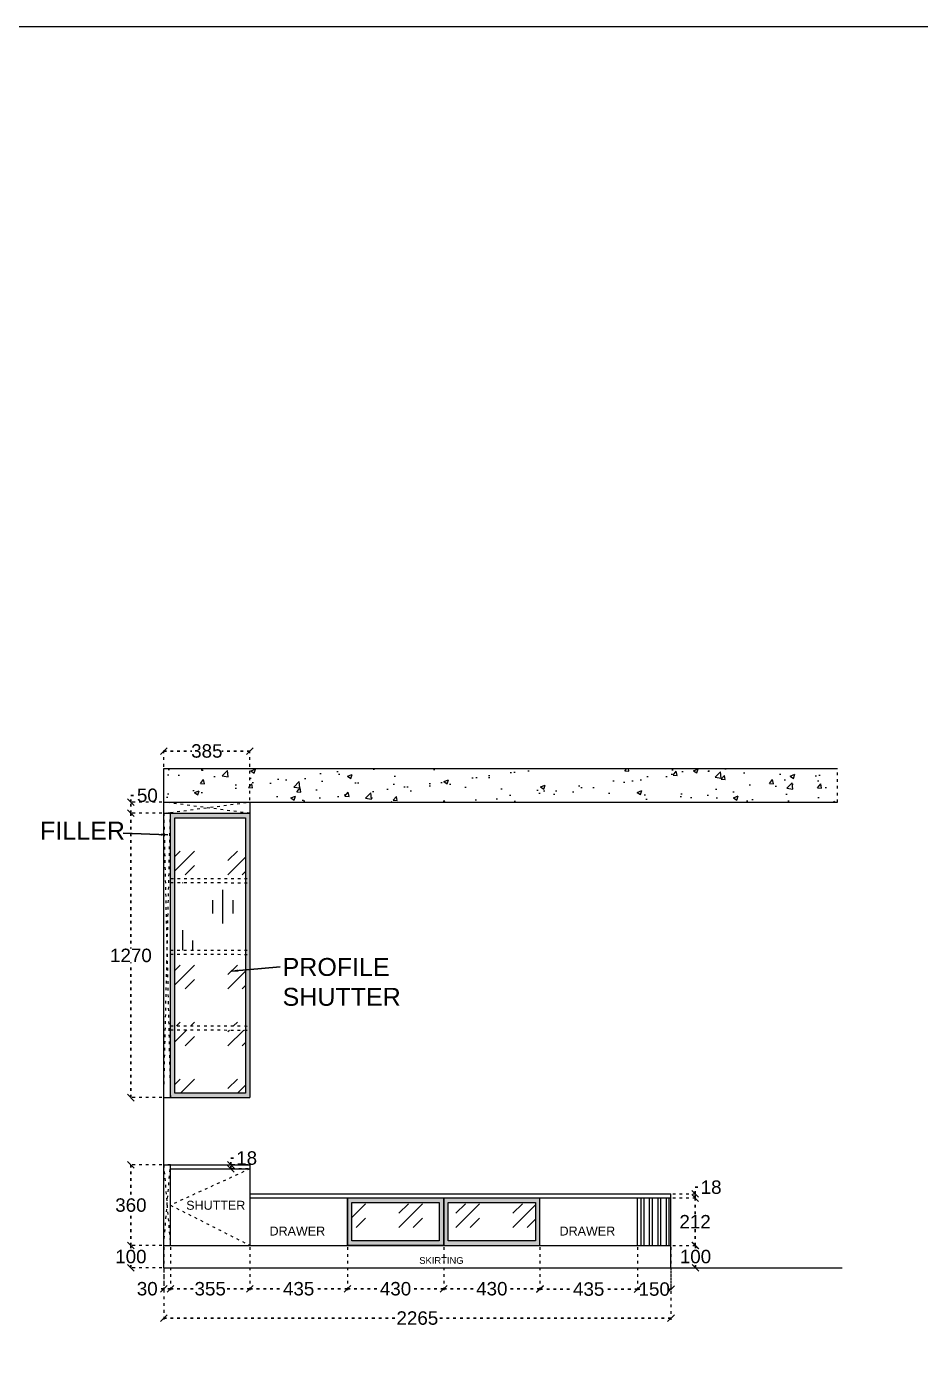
# Model space of a CAD drawing. Header units: millimetres. Extents: x 221542 to 643377, y 20779 to 241923.
# Drawn here: x 280643 to 284635, y 123382 to 129286 of the extents above; entities that cross this region are included whole.
import ezdxf

# ---------------------------------------------------------------- set-up
doc = ezdxf.new("R2010")
doc.units = ezdxf.units.MM
doc.header["$MEASUREMENT"] = 0
doc.linetypes.add('ACAD_ISO03W100', pattern=[30, 12, -18])
doc.layers.add('Walls', color=253, linetype='Continuous')
doc.layers.add('Words', color=7, linetype='Continuous')
doc.styles.get("Standard").update_dxf_attribs({"font": 'arial.ttf'})
doc.dimstyles.get("Standard").update_dxf_attribs({"dimtxt": 60, "dimasz": 30, "dimexe": 7.75, "dimexo": 8.13, "dimgap": 0.63, "dimtad": 0, "dimtih": 1, "dimtoh": 1, "dimdec": 0, "dimzin": 0, "dimtxsty": 'Standard', "dimblk": 'OBLIQUE', "dimcen": 2.25, "dimclrd": 1, "dimclre": 1, "dimclrt": 1, "dimadec": 0, "dimazin": 0, "dimtfac": 1, "dimtdec": 0, "dimtofl": 0, "dimtmove": 0, "dimatfit": 3, "dimfxl": 1, "dimtolj": 1, "dimtzin": 0, "dimlwd": 30, "dimarcsym": 0})

# ---------------------------------------------------------------- blocks, each defined once
blk = doc.blocks.new('_Oblique')
at = {"color": 0, "linetype": 'ByBlock', "lineweight": -2}
blk.add_line((-0.5, -0.5), (0.5, 0.5), dxfattribs=at)
blk = doc.blocks.new('*D513')
at = {"layer": 'Defpoints', "color": 0, "linetype": 'ACAD_ISO03W100', "transparency": 16777216}
for p in [(281109, 125822.56), (281255.5, 125822.56), (281255.5, 125772.56)]:
    blk.add_point(p, dxfattribs=at)
at = {"layer": 'Walls', "color": 1, "linetype": 'ACAD_ISO03W100', "lineweight": -2, "transparency": 16777216}
for p, q in [((281247.37, 125822.56), (281101.25, 125822.56)), ((281247.37, 125772.56), (281101.25, 125772.56))]:
    blk.add_line(p, q, dxfattribs=at)
at = {"layer": 'Walls', "color": 1, "linetype": 'ACAD_ISO03W100', "lineweight": 30, "transparency": 16777216}
for p, q in [((281109, 125822.56), (281109, 125852.56)), ((281109, 125852.56), (281139, 125852.56)), ((281109, 125772.56), (281109, 125822.56))]:
    blk.add_line(p, q, dxfattribs=at)
at = {"layer": 'Walls', "color": 1, "linetype": 'ACAD_ISO03W100', "lineweight": 30, "transparency": 16777216, "xscale": 30, "yscale": 30, "zscale": 30}
for p, rotation in [((281109, 125822.56), 90), ((281109, 125772.56), 270)]:
    blk.add_blockref('_Oblique', p, dxfattribs=dict(at, rotation=rotation))
at = {"layer": 'Walls', "color": 1, "linetype": 'ACAD_ISO03W100', "transparency": 16777216, "insert": (281182.50176, 125852.56), "char_height": 60, "attachment_point": 5}
blk.add_mtext('\\A1;50', dxfattribs=at)
blk = doc.blocks.new('*D514')
at = {"layer": 'Defpoints', "color": 0, "linetype": 'ACAD_ISO03W100', "transparency": 16777216}
for p in [(281255.5, 125772.6), (281109, 124502.6), (281255.5, 124502.6)]:
    blk.add_point(p, dxfattribs=at)
at = {"layer": 'Walls', "color": 1, "linetype": 'ACAD_ISO03W100', "lineweight": -2, "transparency": 16777216}
for p, q in [((281247.4, 125772.6), (281101.3, 125772.6)), ((281247.4, 124502.6), (281101.3, 124502.6))]:
    blk.add_line(p, q, dxfattribs=at)
at = {"layer": 'Walls', "color": 1, "linetype": 'ACAD_ISO03W100', "lineweight": 30, "transparency": 16777216}
for p, q in [((281109, 125772.6), (281109, 125168.8)), ((281109, 124502.6), (281109, 125106.3))]:
    blk.add_line(p, q, dxfattribs=at)
at = {"layer": 'Walls', "color": 1, "linetype": 'ACAD_ISO03W100', "lineweight": 30, "transparency": 16777216, "xscale": 30, "yscale": 30, "zscale": 30}
for p, rotation in [((281109, 125772.6), 90), ((281109, 124502.6), 270)]:
    blk.add_blockref('_Oblique', p, dxfattribs=dict(at, rotation=rotation))
at = {"layer": 'Walls', "color": 1, "linetype": 'ACAD_ISO03W100', "transparency": 16777216, "insert": (281109, 125137.6), "char_height": 60, "attachment_point": 5}
blk.add_mtext('\\A1;1270', dxfattribs=at)
blk = doc.blocks.new('*D515')
at = {"layer": 'Defpoints', "color": 0, "linetype": 'ACAD_ISO03W100', "transparency": 16777216}
for p in [(281640.5, 126050.5), (281255.5, 125822.6), (281640.5, 125822.6)]:
    blk.add_point(p, dxfattribs=at)
at = {"layer": 'Walls', "color": 1, "linetype": 'ACAD_ISO03W100', "lineweight": -2, "transparency": 16777216}
for p, q in [((281255.5, 125830.7), (281255.5, 126058.2)), ((281640.5, 125830.7), (281640.5, 126058.2))]:
    blk.add_line(p, q, dxfattribs=at)
at = {"layer": 'Walls', "color": 1, "linetype": 'ACAD_ISO03W100', "lineweight": 30, "transparency": 16777216}
for p, q in [((281255.5, 126050.5), (281380.9, 126050.5)), ((281640.5, 126050.5), (281515.1, 126050.5))]:
    blk.add_line(p, q, dxfattribs=at)
at = {"layer": 'Walls', "color": 1, "linetype": 'ACAD_ISO03W100', "lineweight": 30, "transparency": 16777216, "xscale": 30, "yscale": 30, "zscale": 30, "rotation": 180}
blk.add_blockref('_Oblique', (281255.5, 126050.5), dxfattribs=at)
at = {"layer": 'Walls', "color": 1, "linetype": 'ACAD_ISO03W100', "lineweight": 30, "transparency": 16777216, "xscale": 30, "yscale": 30, "zscale": 30}
blk.add_blockref('_Oblique', (281640.5, 126050.5), dxfattribs=at)
at = {"layer": 'Walls', "color": 1, "linetype": 'ACAD_ISO03W100', "transparency": 16777216, "insert": (281448, 126050.5), "char_height": 60, "attachment_point": 5}
blk.add_mtext('\\A1;385', dxfattribs=at)
blk = doc.blocks.new('*D516')
at = {"layer": 'Defpoints', "color": 0, "linetype": 'ACAD_ISO03W100', "transparency": 16777216}
for p in [(281555, 124202.6), (281640.5, 124202.6), (281640.5, 124184.6)]:
    blk.add_point(p, dxfattribs=at)
at = {"layer": 'Walls', "color": 1, "linetype": 'ACAD_ISO03W100', "lineweight": 30, "transparency": 16777216}
for p, q in [((281555, 124202.6), (281555, 124232.6)), ((281555, 124232.6), (281585, 124232.6)), ((281555, 124184.6), (281555, 124202.6))]:
    blk.add_line(p, q, dxfattribs=at)
at = {"layer": 'Walls', "color": 1, "linetype": 'ACAD_ISO03W100', "lineweight": -2, "transparency": 16777216}
for p, q in [((281632.4, 124202.6), (281547.3, 124202.6)), ((281632.4, 124184.6), (281547.3, 124184.6))]:
    blk.add_line(p, q, dxfattribs=at)
at = {"layer": 'Walls', "color": 1, "linetype": 'ACAD_ISO03W100', "lineweight": 30, "transparency": 16777216, "xscale": 30, "yscale": 30, "zscale": 30}
for p, rotation in [((281555, 124202.6), 90), ((281555, 124184.6), 270)]:
    blk.add_blockref('_Oblique', p, dxfattribs=dict(at, rotation=rotation))
at = {"layer": 'Walls', "color": 1, "linetype": 'ACAD_ISO03W100', "transparency": 16777216, "insert": (281625.8, 124232.6), "char_height": 60, "attachment_point": 5}
blk.add_mtext('\\A1;18', dxfattribs=at)
blk = doc.blocks.new('*D517')
at = {"layer": 'Defpoints', "color": 0, "linetype": 'ACAD_ISO03W100', "transparency": 16777216}
for p in [(281255.5, 124202.6), (281109, 123842.6), (281255.5, 123842.6)]:
    blk.add_point(p, dxfattribs=at)
at = {"layer": 'Walls', "color": 1, "linetype": 'ACAD_ISO03W100', "lineweight": -2, "transparency": 16777216}
for p, q in [((281247.4, 124202.6), (281101.3, 124202.6)), ((281247.4, 123842.6), (281101.3, 123842.6))]:
    blk.add_line(p, q, dxfattribs=at)
at = {"layer": 'Walls', "color": 1, "linetype": 'ACAD_ISO03W100', "lineweight": 30, "transparency": 16777216}
for p, q in [((281109, 124202.6), (281109, 124053.8)), ((281109, 123842.6), (281109, 123991.3))]:
    blk.add_line(p, q, dxfattribs=at)
at = {"layer": 'Walls', "color": 1, "linetype": 'ACAD_ISO03W100', "lineweight": 30, "transparency": 16777216, "xscale": 30, "yscale": 30, "zscale": 30}
for p, rotation in [((281109, 124202.6), 90), ((281109, 123842.6), 270)]:
    blk.add_blockref('_Oblique', p, dxfattribs=dict(at, rotation=rotation))
at = {"layer": 'Walls', "color": 1, "linetype": 'ACAD_ISO03W100', "transparency": 16777216, "insert": (281109, 124022.6), "char_height": 60, "attachment_point": 5}
blk.add_mtext('\\A1;360', dxfattribs=at)
blk = doc.blocks.new('*D518')
at = {"layer": 'Defpoints', "color": 0, "linetype": 'ACAD_ISO03W100', "transparency": 16777216}
for p in [(281255.5, 123842.6), (281109, 123742.6), (281255.5, 123742.6)]:
    blk.add_point(p, dxfattribs=at)
at = {"layer": 'Walls', "color": 1, "linetype": 'ACAD_ISO03W100', "lineweight": -2, "transparency": 16777216}
for p, q in [((281247.4, 123842.6), (281101.3, 123842.6)), ((281247.4, 123742.6), (281101.3, 123742.6))]:
    blk.add_line(p, q, dxfattribs=at)
at = {"layer": 'Walls', "color": 1, "linetype": 'ACAD_ISO03W100', "lineweight": 30, "transparency": 16777216}
for p, q in [((281109, 123842.6), (281109, 123823.8)), ((281109, 123742.6), (281109, 123761.3))]:
    blk.add_line(p, q, dxfattribs=at)
at = {"layer": 'Walls', "color": 1, "linetype": 'ACAD_ISO03W100', "lineweight": 30, "transparency": 16777216, "xscale": 30, "yscale": 30, "zscale": 30}
for p, rotation in [((281109, 123842.6), 90), ((281109, 123742.6), 270)]:
    blk.add_blockref('_Oblique', p, dxfattribs=dict(at, rotation=rotation))
at = {"layer": 'Walls', "color": 1, "linetype": 'ACAD_ISO03W100', "transparency": 16777216, "insert": (281109, 123792.6), "char_height": 60, "attachment_point": 5}
blk.add_mtext('\\A1;100', dxfattribs=at)
blk = doc.blocks.new('*D519')
at = {"layer": 'Defpoints', "color": 0, "linetype": 'ACAD_ISO03W100', "transparency": 16777216}
for p in [(281255.5, 123842.6), (281285.5, 123842.6), (281255.5, 123649)]:
    blk.add_point(p, dxfattribs=at)
at = {"layer": 'Walls', "color": 1, "linetype": 'ACAD_ISO03W100', "lineweight": -2, "transparency": 16777216}
for p, q in [((281255.5, 123834.4), (281255.5, 123641.2)), ((281285.5, 123834.4), (281285.5, 123641.2))]:
    blk.add_line(p, q, dxfattribs=at)
at = {"layer": 'Walls', "color": 1, "linetype": 'ACAD_ISO03W100', "lineweight": 30, "transparency": 16777216}
for p, q in [((281255.5, 123649), (281225.5, 123649)), ((281285.5, 123649), (281255.5, 123649))]:
    blk.add_line(p, q, dxfattribs=at)
at = {"layer": 'Walls', "color": 1, "linetype": 'ACAD_ISO03W100', "lineweight": 30, "transparency": 16777216, "xscale": 30, "yscale": 30, "zscale": 30, "rotation": 180}
blk.add_blockref('_Oblique', (281255.5, 123649), dxfattribs=at)
at = {"layer": 'Walls', "color": 1, "linetype": 'ACAD_ISO03W100', "lineweight": 30, "transparency": 16777216, "xscale": 30, "yscale": 30, "zscale": 30}
blk.add_blockref('_Oblique', (281285.5, 123649), dxfattribs=at)
at = {"layer": 'Walls', "color": 1, "linetype": 'ACAD_ISO03W100', "transparency": 16777216, "insert": (281182, 123649), "char_height": 60, "attachment_point": 5}
blk.add_mtext('\\A1;30', dxfattribs=at)
blk = doc.blocks.new('*D520')
at = {"layer": 'Defpoints', "color": 0, "linetype": 'ACAD_ISO03W100', "transparency": 16777216}
for p in [(281285.5, 123842.6), (281640.5, 123842.6), (281640.5, 123649)]:
    blk.add_point(p, dxfattribs=at)
at = {"layer": 'Walls', "color": 1, "linetype": 'ACAD_ISO03W100', "lineweight": -2, "transparency": 16777216}
for p, q in [((281285.5, 123834.4), (281285.5, 123641.2)), ((281640.5, 123834.4), (281640.5, 123641.2))]:
    blk.add_line(p, q, dxfattribs=at)
at = {"layer": 'Walls', "color": 1, "linetype": 'ACAD_ISO03W100', "lineweight": 30, "transparency": 16777216}
for p, q in [((281285.5, 123649), (281395.9, 123649)), ((281640.5, 123649), (281530.1, 123649))]:
    blk.add_line(p, q, dxfattribs=at)
at = {"layer": 'Walls', "color": 1, "linetype": 'ACAD_ISO03W100', "lineweight": 30, "transparency": 16777216, "xscale": 30, "yscale": 30, "zscale": 30, "rotation": 180}
blk.add_blockref('_Oblique', (281285.5, 123649), dxfattribs=at)
at = {"layer": 'Walls', "color": 1, "linetype": 'ACAD_ISO03W100', "lineweight": 30, "transparency": 16777216, "xscale": 30, "yscale": 30, "zscale": 30}
blk.add_blockref('_Oblique', (281640.5, 123649), dxfattribs=at)
at = {"layer": 'Walls', "color": 1, "linetype": 'ACAD_ISO03W100', "transparency": 16777216, "insert": (281463, 123649), "char_height": 60, "attachment_point": 5}
blk.add_mtext('\\A1;355', dxfattribs=at)
blk = doc.blocks.new('*D521')
at = {"layer": 'Defpoints', "color": 0, "linetype": 'ACAD_ISO03W100', "transparency": 16777216}
for p in [(281640.5, 123842.6), (282075.5, 123842.6), (282075.5, 123649)]:
    blk.add_point(p, dxfattribs=at)
at = {"layer": 'Walls', "color": 1, "linetype": 'ACAD_ISO03W100', "lineweight": -2, "transparency": 16777216}
for p, q in [((281640.5, 123834.4), (281640.5, 123641.2)), ((282075.5, 123834.4), (282075.5, 123641.2))]:
    blk.add_line(p, q, dxfattribs=at)
at = {"layer": 'Walls', "color": 1, "linetype": 'ACAD_ISO03W100', "lineweight": 30, "transparency": 16777216}
for p, q in [((281640.5, 123649), (281789.7, 123649)), ((282075.5, 123649), (281926.3, 123649))]:
    blk.add_line(p, q, dxfattribs=at)
at = {"layer": 'Walls', "color": 1, "linetype": 'ACAD_ISO03W100', "lineweight": 30, "transparency": 16777216, "xscale": 30, "yscale": 30, "zscale": 30, "rotation": 180}
blk.add_blockref('_Oblique', (281640.5, 123649), dxfattribs=at)
at = {"layer": 'Walls', "color": 1, "linetype": 'ACAD_ISO03W100', "lineweight": 30, "transparency": 16777216, "xscale": 30, "yscale": 30, "zscale": 30}
blk.add_blockref('_Oblique', (282075.5, 123649), dxfattribs=at)
at = {"layer": 'Walls', "color": 1, "linetype": 'ACAD_ISO03W100', "transparency": 16777216, "insert": (281858, 123649), "char_height": 60, "attachment_point": 5}
blk.add_mtext('\\A1;435', dxfattribs=at)
blk = doc.blocks.new('*D522')
at = {"layer": 'Defpoints', "color": 0, "linetype": 'ACAD_ISO03W100', "transparency": 16777216}
for p in [(282075.5, 123842.6), (282505.5, 123842.6), (282505.5, 123649)]:
    blk.add_point(p, dxfattribs=at)
at = {"layer": 'Walls', "color": 1, "linetype": 'ACAD_ISO03W100', "lineweight": -2, "transparency": 16777216}
for p, q in [((282075.5, 123834.4), (282075.5, 123641.2)), ((282505.5, 123834.4), (282505.5, 123641.2))]:
    blk.add_line(p, q, dxfattribs=at)
at = {"layer": 'Walls', "color": 1, "linetype": 'ACAD_ISO03W100', "lineweight": 30, "transparency": 16777216}
for p, q in [((282075.5, 123649), (282222.5, 123649)), ((282505.5, 123649), (282358.5, 123649))]:
    blk.add_line(p, q, dxfattribs=at)
at = {"layer": 'Walls', "color": 1, "linetype": 'ACAD_ISO03W100', "lineweight": 30, "transparency": 16777216, "xscale": 30, "yscale": 30, "zscale": 30, "rotation": 180}
blk.add_blockref('_Oblique', (282075.5, 123649), dxfattribs=at)
at = {"layer": 'Walls', "color": 1, "linetype": 'ACAD_ISO03W100', "lineweight": 30, "transparency": 16777216, "xscale": 30, "yscale": 30, "zscale": 30}
blk.add_blockref('_Oblique', (282505.5, 123649), dxfattribs=at)
at = {"layer": 'Walls', "color": 1, "linetype": 'ACAD_ISO03W100', "transparency": 16777216, "insert": (282290.5, 123649), "char_height": 60, "attachment_point": 5}
blk.add_mtext('\\A1;430', dxfattribs=at)
blk = doc.blocks.new('*D523')
at = {"layer": 'Defpoints', "color": 0, "linetype": 'ACAD_ISO03W100', "transparency": 16777216}
for p in [(282505.5, 123842.6), (282935.5, 123842.6), (282935.5, 123649)]:
    blk.add_point(p, dxfattribs=at)
at = {"layer": 'Walls', "color": 1, "linetype": 'ACAD_ISO03W100', "lineweight": -2, "transparency": 16777216}
for p, q in [((282505.5, 123834.4), (282505.5, 123641.2)), ((282935.5, 123834.4), (282935.5, 123641.2))]:
    blk.add_line(p, q, dxfattribs=at)
at = {"layer": 'Walls', "color": 1, "linetype": 'ACAD_ISO03W100', "lineweight": 30, "transparency": 16777216}
for p, q in [((282505.5, 123649), (282652.5, 123649)), ((282935.5, 123649), (282788.5, 123649))]:
    blk.add_line(p, q, dxfattribs=at)
at = {"layer": 'Walls', "color": 1, "linetype": 'ACAD_ISO03W100', "lineweight": 30, "transparency": 16777216, "xscale": 30, "yscale": 30, "zscale": 30, "rotation": 180}
blk.add_blockref('_Oblique', (282505.5, 123649), dxfattribs=at)
at = {"layer": 'Walls', "color": 1, "linetype": 'ACAD_ISO03W100', "lineweight": 30, "transparency": 16777216, "xscale": 30, "yscale": 30, "zscale": 30}
blk.add_blockref('_Oblique', (282935.5, 123649), dxfattribs=at)
at = {"layer": 'Walls', "color": 1, "linetype": 'ACAD_ISO03W100', "transparency": 16777216, "insert": (282720.5, 123649), "char_height": 60, "attachment_point": 5}
blk.add_mtext('\\A1;430', dxfattribs=at)
blk = doc.blocks.new('*D524')
at = {"layer": 'Defpoints', "color": 0, "linetype": 'ACAD_ISO03W100', "transparency": 16777216}
for p in [(282935.5, 123842.6), (283370.5, 123842.6), (282935.5, 123647.5)]:
    blk.add_point(p, dxfattribs=at)
at = {"layer": 'Walls', "color": 1, "linetype": 'ACAD_ISO03W100', "lineweight": -2, "transparency": 16777216}
for p, q in [((282935.5, 123834.4), (282935.5, 123639.8)), ((283370.5, 123834.4), (283370.5, 123639.8))]:
    blk.add_line(p, q, dxfattribs=at)
at = {"layer": 'Walls', "color": 1, "linetype": 'ACAD_ISO03W100', "lineweight": 30, "transparency": 16777216}
for p, q in [((282935.5, 123647.5), (283084.7, 123647.5)), ((283370.5, 123647.5), (283221.3, 123647.5))]:
    blk.add_line(p, q, dxfattribs=at)
at = {"layer": 'Walls', "color": 1, "linetype": 'ACAD_ISO03W100', "lineweight": 30, "transparency": 16777216, "xscale": 30, "yscale": 30, "zscale": 30, "rotation": 180}
blk.add_blockref('_Oblique', (282935.5, 123647.5), dxfattribs=at)
at = {"layer": 'Walls', "color": 1, "linetype": 'ACAD_ISO03W100', "lineweight": 30, "transparency": 16777216, "xscale": 30, "yscale": 30, "zscale": 30}
blk.add_blockref('_Oblique', (283370.5, 123647.5), dxfattribs=at)
at = {"layer": 'Walls', "color": 1, "linetype": 'ACAD_ISO03W100', "transparency": 16777216, "insert": (283153, 123647.5), "char_height": 60, "attachment_point": 5}
blk.add_mtext('\\A1;435', dxfattribs=at)
blk = doc.blocks.new('*D525')
at = {"layer": 'Defpoints', "color": 0, "linetype": 'ACAD_ISO03W100', "transparency": 16777216}
for p in [(283370.5, 123842.6), (283520.5, 123842.6), (283520.5, 123647.5)]:
    blk.add_point(p, dxfattribs=at)
at = {"layer": 'Walls', "color": 1, "linetype": 'ACAD_ISO03W100', "lineweight": -2, "transparency": 16777216}
for p, q in [((283370.5, 123834.4), (283370.5, 123639.8)), ((283520.5, 123834.4), (283520.5, 123639.8))]:
    blk.add_line(p, q, dxfattribs=at)
at = {"layer": 'Walls', "color": 1, "linetype": 'ACAD_ISO03W100', "lineweight": 30, "transparency": 16777216}
for p, q in [((283370.5, 123647.5), (283381.5, 123647.5)), ((283520.5, 123647.5), (283509.5, 123647.5))]:
    blk.add_line(p, q, dxfattribs=at)
at = {"layer": 'Walls', "color": 1, "linetype": 'ACAD_ISO03W100', "lineweight": 30, "transparency": 16777216, "xscale": 30, "yscale": 30, "zscale": 30, "rotation": 180}
blk.add_blockref('_Oblique', (283370.5, 123647.5), dxfattribs=at)
at = {"layer": 'Walls', "color": 1, "linetype": 'ACAD_ISO03W100', "lineweight": 30, "transparency": 16777216, "xscale": 30, "yscale": 30, "zscale": 30}
blk.add_blockref('_Oblique', (283520.5, 123647.5), dxfattribs=at)
at = {"layer": 'Walls', "color": 1, "linetype": 'ACAD_ISO03W100', "transparency": 16777216, "insert": (283445.5, 123647.5), "char_height": 60, "attachment_point": 5}
blk.add_mtext('\\A1;150', dxfattribs=at)
blk = doc.blocks.new('*D526')
at = {"layer": 'Defpoints', "color": 0, "linetype": 'ACAD_ISO03W100', "transparency": 16777216}
for p in [(281255.5, 123742.6), (283520.5, 123737.1), (283520.5, 123518)]:
    blk.add_point(p, dxfattribs=at)
at = {"layer": 'Walls', "color": 1, "linetype": 'ACAD_ISO03W100', "lineweight": -2, "transparency": 16777216}
for p, q in [((281255.5, 123734.4), (281255.5, 123510.2)), ((283520.5, 123729), (283520.5, 123510.2))]:
    blk.add_line(p, q, dxfattribs=at)
at = {"layer": 'Walls', "color": 1, "linetype": 'ACAD_ISO03W100', "lineweight": 30, "transparency": 16777216}
for p, q in [((281255.5, 123518), (282297, 123518)), ((283520.5, 123518), (282479, 123518))]:
    blk.add_line(p, q, dxfattribs=at)
at = {"layer": 'Walls', "color": 1, "linetype": 'ACAD_ISO03W100', "lineweight": 30, "transparency": 16777216, "xscale": 30, "yscale": 30, "zscale": 30, "rotation": 180}
blk.add_blockref('_Oblique', (281255.5, 123518), dxfattribs=at)
at = {"layer": 'Walls', "color": 1, "linetype": 'ACAD_ISO03W100', "lineweight": 30, "transparency": 16777216, "xscale": 30, "yscale": 30, "zscale": 30}
blk.add_blockref('_Oblique', (283520.5, 123518), dxfattribs=at)
at = {"layer": 'Walls', "color": 1, "linetype": 'ACAD_ISO03W100', "transparency": 16777216, "insert": (282388, 123518), "char_height": 60, "attachment_point": 5}
blk.add_mtext('\\A1;2265', dxfattribs=at)
blk = doc.blocks.new('*D527')
at = {"layer": 'Defpoints', "color": 0, "linetype": 'ACAD_ISO03W100', "transparency": 16777216}
for p in [(283520.5, 124054.6), (283628, 124054.6), (283520.5, 123842.6)]:
    blk.add_point(p, dxfattribs=at)
at = {"layer": 'Walls', "color": 1, "linetype": 'ACAD_ISO03W100', "lineweight": -2, "transparency": 16777216}
for p, q in [((283528.6, 124054.6), (283635.8, 124054.6)), ((283528.6, 123842.6), (283635.8, 123842.6))]:
    blk.add_line(p, q, dxfattribs=at)
at = {"layer": 'Walls', "color": 1, "linetype": 'ACAD_ISO03W100', "lineweight": 30, "transparency": 16777216}
for p, q in [((283628, 124054.6), (283628, 123979.3)), ((283628, 123842.6), (283628, 123917.8))]:
    blk.add_line(p, q, dxfattribs=at)
at = {"layer": 'Walls', "color": 1, "linetype": 'ACAD_ISO03W100', "lineweight": 30, "transparency": 16777216, "xscale": 30, "yscale": 30, "zscale": 30}
for p, rotation in [((283628, 124054.6), 90), ((283628, 123842.6), 270)]:
    blk.add_blockref('_Oblique', p, dxfattribs=dict(at, rotation=rotation))
at = {"layer": 'Walls', "color": 1, "linetype": 'ACAD_ISO03W100', "transparency": 16777216, "insert": (283628, 123948.6), "char_height": 60, "attachment_point": 5}
blk.add_mtext('\\A1;212', dxfattribs=at)
blk = doc.blocks.new('*D528')
at = {"layer": 'Defpoints', "color": 0, "linetype": 'ACAD_ISO03W100', "transparency": 16777216}
for p in [(283520.5, 124072.6), (283520.5, 124054.6), (283628.8, 124072.6)]:
    blk.add_point(p, dxfattribs=at)
at = {"layer": 'Walls', "color": 1, "linetype": 'ACAD_ISO03W100', "lineweight": -2, "transparency": 16777216}
for p, q in [((283528.6, 124072.6), (283636.5, 124072.6)), ((283528.6, 124054.6), (283636.5, 124054.6))]:
    blk.add_line(p, q, dxfattribs=at)
at = {"layer": 'Walls', "color": 1, "linetype": 'ACAD_ISO03W100', "lineweight": 30, "transparency": 16777216}
for p, q in [((283628.8, 124072.6), (283628.8, 124102.6)), ((283628.8, 124102.6), (283658.8, 124102.6)), ((283628.8, 124054.6), (283628.8, 124072.6))]:
    blk.add_line(p, q, dxfattribs=at)
at = {"layer": 'Walls', "color": 1, "linetype": 'ACAD_ISO03W100', "lineweight": 30, "transparency": 16777216, "xscale": 30, "yscale": 30, "zscale": 30}
for p, rotation in [((283628.8, 124072.6), 90), ((283628.8, 124054.6), 270)]:
    blk.add_blockref('_Oblique', p, dxfattribs=dict(at, rotation=rotation))
at = {"layer": 'Walls', "color": 1, "linetype": 'ACAD_ISO03W100', "transparency": 16777216, "insert": (283699.6, 124102.6), "char_height": 60, "attachment_point": 5}
blk.add_mtext('\\A1;18', dxfattribs=at)
blk = doc.blocks.new('*D529')
at = {"layer": 'Defpoints', "color": 0, "linetype": 'ACAD_ISO03W100', "transparency": 16777216}
for p in [(283520.5, 123842.6), (283520.5, 123742.6), (283629.8, 123742.6)]:
    blk.add_point(p, dxfattribs=at)
at = {"layer": 'Walls', "color": 1, "linetype": 'ACAD_ISO03W100', "lineweight": -2, "transparency": 16777216}
for p, q in [((283528.6, 123842.6), (283637.5, 123842.6)), ((283528.6, 123742.6), (283637.5, 123742.6))]:
    blk.add_line(p, q, dxfattribs=at)
at = {"layer": 'Walls', "color": 1, "linetype": 'ACAD_ISO03W100', "lineweight": 30, "transparency": 16777216}
for p, q in [((283629.8, 123842.6), (283629.8, 123823.8)), ((283629.8, 123742.6), (283629.8, 123761.3))]:
    blk.add_line(p, q, dxfattribs=at)
at = {"layer": 'Walls', "color": 1, "linetype": 'ACAD_ISO03W100', "lineweight": 30, "transparency": 16777216, "xscale": 30, "yscale": 30, "zscale": 30}
for p, rotation in [((283629.8, 123842.6), 90), ((283629.8, 123742.6), 270)]:
    blk.add_blockref('_Oblique', p, dxfattribs=dict(at, rotation=rotation))
at = {"layer": 'Walls', "color": 1, "linetype": 'ACAD_ISO03W100', "transparency": 16777216, "insert": (283629.8, 123792.6), "char_height": 60, "attachment_point": 5}
blk.add_mtext('\\A1;100', dxfattribs=at)

msp = doc.modelspace()

# ---------------------------------------------------------------- hatches: boundary and pattern name
at = {"layer": 'Walls', "linetype": 'ACAD_ISO03W100', "true_color": 0xc7c8ca}
h = msp.add_hatch(dxfattribs=at)
h.set_pattern_fill('AR-CONC', color=9, scale=30)
h.set_pattern_definition([(50, (0, 0), (215.17805, -18.82564), [22.5, -247.5]), (355, (0, 0), (-41.6254, 225.65764), [18, -198]), (100.451444, (17.93, -1.57), (173.55265, 206.832), [19.12206, -210.34263]), (46.1842, (0, 60), (320.1724, -49.65578), [33.75, -371.25]), (96.63564, (26.68, 55.86), (280.39858, 292.23558), [28.6831, -315.51413]), (351.18416, (0, 60), (280.3986, 292.23558), [27, -297]), (21, (30, 45), (179.07212, -120.78567), [22.5, -247.5]), (326, (30, 45), (72.9946, 217.54501), [18, -198]), (71.451445, (44.92, 34.93), (252.06671, 96.75935), [19.12206, -210.34263]), (37.5, (0, 0), (3.647957, 99.868156), [0, -195.6, 0, -201, 0, -198.75]), (7.5, (0, 0), (78.92086, 118.323514), [0, -114.6, 0, -191.1, 0, -75.75]), (327.5, (-66.9, 0), (160.14673, -6.766462), [0, -75, 0, -234, 0, -310.5]), (317.5, (-96.9, 0), (174.95585, 30.031495), [0, -97.5, 0, -155.4, 0, -220.5])])
h.paths.add_polyline_path([(284263.5, 125972.6), (281255.5, 125972.6), (281255.5, 125822.6), (281640.5, 125822.6), (284263.5, 125822.6)])
at = {"layer": 'Walls', "true_color": 0x000000}
h = msp.add_hatch(color=18, dxfattribs=at)
h.dxf.hatch_style = 1
h.paths.add_polyline_path([(281640.5, 124502.6), (281640.5, 125772.6), (281285.5, 125772.6), (281285.5, 124502.6)])
h.paths.add_polyline_path([(281305.5, 124522.6), (281305.5, 125752.6), (281620.5, 125752.6), (281620.5, 124522.6)], flags=16)
at = {"layer": 'Walls', "linetype": 'ACAD_ISO03W100', "true_color": 0xadddf7}
h = msp.add_hatch(dxfattribs=at)
h.set_pattern_fill('GOST_GLASS', color=141, scale=30)
h.set_pattern_definition([(45, (0, 0), (254.55844, 0), [150, -210]), (45, (63.64, 0), (254.55844, 0), [60, -300]), (45, (0, 63.64), (254.55844, 0), [60, -300])])
h.paths.add_polyline_path([(281620.5, 125142.6), (281305.5, 125143), (281305.5, 124823), (281620.5, 124822.6)])
h.paths.add_polyline_path([(281620.5, 124804.6), (281305.5, 124805), (281305.5, 124522.6), (281620.5, 124522.6)])
h.paths.add_polyline_path([(281620.5, 125752.6), (281305.5, 125752.6), (281305.5, 125481.1), (281620.5, 125480.6)])
h = msp.add_hatch(dxfattribs=at)
h.set_pattern_fill('GOST_GLASS', color=141, scale=30, angle=45)
h.set_pattern_definition([(90, (0, 0), (180, 180), [150, -210]), (90, (45, 45), (180, 180), [60, -300]), (90, (-45, 45), (180, 180), [60, -300])])
h.paths.add_polyline_path([(281620.5, 125462.6), (281305.5, 125463.1), (281305.5, 125161), (281620.5, 125160.6)])
at = {"layer": 'Walls', "linetype": 'ByBlock', "true_color": 0x000000}
h = msp.add_hatch(color=18, dxfattribs=at)
h.dxf.hatch_style = 1
h.paths.add_polyline_path([(282505.5, 124054.6), (282075.5, 124054.6), (282075.5, 123842.6), (282505.5, 123842.6)])
h.paths.add_polyline_path([(282095.5, 124034.6), (282485.5, 124034.6), (282485.5, 123862.6), (282095.5, 123862.6)], flags=16)
h.paths.add_polyline_path([(282935.5, 124054.6), (282505.5, 124054.6), (282505.5, 123842.6), (282935.5, 123842.6)])
h.paths.add_polyline_path([(282525.5, 124034.6), (282915.5, 124034.6), (282915.5, 123862.6), (282525.5, 123862.6)], flags=16)
at = {"layer": 'Walls', "true_color": 0x636466}
h = msp.add_hatch(dxfattribs=at)
h.set_pattern_fill('ANSI32', color=251, scale=100, angle=45)
h.paths.add_polyline_path([(283370.5, 123842.6), (283520.5, 123842.6), (283520.5, 124054.6), (283370.5, 124054.6)])
at = {"layer": 'Walls', "linetype": 'ByBlock', "true_color": 0xadddf7}
h = msp.add_hatch(dxfattribs=at)
h.set_pattern_fill('GOST_GLASS', color=141, scale=30)
h.set_pattern_definition([(45, (0, -47.56), (254.55844, 0), [150, -210]), (45, (63.64, -47.56), (254.55844, 0), [60, -300]), (45, (0, 16.08), (254.55844, 0), [60, -300])])
h.paths.add_polyline_path([(282485.5, 124034.6), (282095.5, 124034.6), (282095.5, 123815), (282485.5, 123815)])
h.paths.add_polyline_path([(282915.5, 124034.6), (282525.5, 124034.6), (282525.5, 123815), (282915.5, 123815)])

# ---------------------------------------------------------------- linework, layer by layer
at = {"layer": 'Walls', "color": 18, "true_color": 0x000000}
for p, q in [((281255.5, 123742.6), (281255.5, 125972.6)), ((281255.5, 125972.6), (284263.5, 125972.6)), ((281255.5, 125822.6), (281640.5, 125822.6)), ((281640.5, 125822.6), (281640.5, 124502.6)), ((281640.5, 125822.6), (284263.5, 125822.6)), ((281255.5, 125772.6), (281640.5, 125772.6)), ((281285.5, 124502.6), (281285.5, 125772.6)), ((281255.5, 124502.6), (281640.5, 124502.6)), ((281255.5, 124202.6), (281640.5, 124202.6)), ((281285.5, 123842.6), (281285.5, 124202.6)), ((281285.5, 124184.6), (281640.5, 124184.6)), ((281640.5, 124202.6), (281640.5, 123842.6)), ((281640.5, 124072.6), (283520.5, 124072.6)), ((281640.5, 124054.6), (283520.5, 124054.6)), ((282075.5, 124054.6), (282075.5, 123842.6)), ((282505.5, 123842.6), (282505.5, 124054.6)), ((282935.5, 123842.6), (282935.5, 124054.6)), ((283370.5, 123842.6), (283370.5, 124054.6)), ((283520.5, 123742.6), (283520.5, 124072.6)), ((281255.5, 123842.6), (283520.5, 123842.6)), ((281255.5, 123742.6), (284285.5, 123742.6))]:
    msp.add_line(p, q, dxfattribs=at)
at = {"layer": 'Walls', "color": 18, "linetype": 'ACAD_ISO03W100', "true_color": 0x000000}
msp.add_line((284263.5, 125822.6), (284263.5, 125972.6), dxfattribs=at)
at = {"layer": 'Walls', "color": 9, "linetype": 'ACAD_ISO03W100', "true_color": 0xc7c8ca}
for p, q in [((281286.5, 125481.1), (281641.5, 125480.6)), ((281286.4, 125463.1), (281641.4, 125462.6)), ((281286, 125161.1), (281641, 125160.6)), ((281286, 125143.1), (281641, 125142.6)), ((281285.5, 124823.1), (281640.5, 124822.6)), ((281285.5, 124805.1), (281640.5, 124804.6))]:
    msp.add_line(p, q, dxfattribs=at)
at = {"layer": 'Walls', "color": 18, "true_color": 0x000000}
for points in [[(268733.5, 129286.5), (303961.5, 129286.5), (303961.5, 107722.5), (268733.5, 107722.5)], [(281305.5, 125752.6), (281620.5, 125752.6), (281620.5, 124522.6), (281305.5, 124522.6)]]:
    msp.add_lwpolyline(points, close=True, dxfattribs=at)
at = {"layer": 'Walls', "color": 240, "linetype": 'ACAD_ISO03W100', "true_color": 0xed1f24}
for points in [[(281255.5, 125772.6), (281640.5, 125822.6), (281640.5, 125772.6), (281255.5, 125822.6)], [(281255.5, 124502.6), (281285.5, 125772.6), (281255.5, 125772.6), (281285.5, 124502.6)], [(281255.5, 123842.6), (281285.5, 124202.6), (281255.5, 124202.6), (281285.5, 123842.6)]]:
    msp.add_lwpolyline(points, dxfattribs=at)
at = {"layer": 'Walls', "color": 9, "linetype": 'ACAD_ISO03W100', "true_color": 0xc7c8ca}
msp.add_lwpolyline([(281640.5, 124184.6), (281285.5, 124022.6), (281640.5, 123842.6)], dxfattribs=at)
at = {"layer": 'Walls', "color": 18, "linetype": 'ByBlock', "true_color": 0x000000}
for points in [[(282075.5, 124054.6), (282505.5, 124054.6), (282505.5, 123842.6), (282075.5, 123842.6)], [(282095.5, 124034.6), (282485.5, 124034.6), (282485.5, 123862.6), (282095.5, 123862.6)], [(282525.5, 124034.6), (282915.5, 124034.6), (282915.5, 123862.6), (282525.5, 123862.6)]]:
    msp.add_lwpolyline(points, close=True, dxfattribs=at)

# ---------------------------------------------------------------- texts
at = {"color": 7, "char_height": 40, "attachment_point": 1}
for s, insert in [('SHUTTER', (281356, 124042)), ('DRAWER', (281728, 123927)), ('DRAWER', (283023, 123927))]:
    msp.add_mtext_dynamic_manual_height_columns(s, width=246.425, gutter_width=1213, heights=[0], dxfattribs=dict(at, insert=insert))
at = {"color": 18, "true_color": 0x000000, "insert": (282396.5, 123790.5), "char_height": 30, "attachment_point": 1}
msp.add_mtext_dynamic_manual_height_columns('SKIRTING', width=2764.543, gutter_width=1, heights=[238.1], dxfattribs=at)
at = {"layer": 'Words', "color": 0, "char_height": 80, "attachment_point": 1}
for s, insert in [('FILLER', (280703.3, 125735.5)), ('PROFILE SHUTTER ', (281786.3, 125126.3))]:
    msp.add_mtext_dynamic_manual_height_columns(s, width=958.319, gutter_width=866.4, heights=[440.1], dxfattribs=dict(at, insert=insert))

# ---------------------------------------------------------------- dimensions: what is measured, and where the dimension line sits
at = {"layer": 'Walls', "color": 18, "linetype": 'ACAD_ISO03W100', "true_color": 0x000000}
dim = msp.add_linear_dim(base=(281640.5, 126050.5), p1=(281255.5, 125822.6), p2=(281640.5, 125822.6), dimstyle='Standard', dxfattribs=at)
dim.commit()
dim.dimension.update_dxf_attribs({"geometry": '*D515', "text_midpoint": (281448, 126050.5), "dimtype": 160})
for base, p1, p2, picture, middle in [((281109, 125822.6), (281255.5, 125772.6), (281255.5, 125822.6), '*D513', (281182.5, 125852.6)), ((281109, 124502.6), (281255.5, 125772.6), (281255.5, 124502.6), '*D514', (281109, 125137.6)), ((281555, 124202.6), (281640.5, 124184.6), (281640.5, 124202.6), '*D516', (281625.8, 124232.6)), ((281109, 123842.6), (281255.5, 124202.6), (281255.5, 123842.6), '*D517', (281109, 124022.6)), ((283628.8, 124072.6), (283520.5, 124054.6), (283520.5, 124072.6), '*D528', (283699.6, 124102.6)), ((283628, 124054.6), (283520.5, 123842.6), (283520.5, 124054.6), '*D527', (283628, 123948.6)), ((281109, 123742.6), (281255.5, 123842.6), (281255.5, 123742.6), '*D518', (281109, 123792.6)), ((283629.8, 123742.6), (283520.5, 123842.6), (283520.5, 123742.6), '*D529', (283629.8, 123792.6))]:
    dim = msp.add_linear_dim(base=base, p1=p1, p2=p2, angle=90, dimstyle='Standard', dxfattribs=at)
    dim.commit()
    dim.dimension.update_dxf_attribs({"geometry": picture, "text_midpoint": middle})
for base, p1, p2, picture, middle in [((281255.5, 123649), (281285.5, 123842.6), (281255.5, 123842.6), '*D519', (281182, 123649)), ((281640.5, 123649), (281285.5, 123842.6), (281640.5, 123842.6), '*D520', (281463, 123649)), ((282075.5, 123649), (281640.5, 123842.6), (282075.5, 123842.6), '*D521', (281858, 123649)), ((282505.5, 123649), (282075.5, 123842.6), (282505.5, 123842.6), '*D522', (282290.5, 123649)), ((282935.5, 123649), (282505.5, 123842.6), (282935.5, 123842.6), '*D523', (282720.5, 123649)), ((282935.5, 123647.5), (283370.5, 123842.6), (282935.5, 123842.6), '*D524', (283153, 123647.5)), ((283520.5, 123647.5), (283370.5, 123842.6), (283520.5, 123842.6), '*D525', (283445.5, 123647.5)), ((283520.5, 123518), (281255.5, 123742.6), (283520.5, 123737.1), '*D526', (282388, 123518))]:
    dim = msp.add_linear_dim(base=base, p1=p1, p2=p2, dimstyle='Standard', dxfattribs=at)
    dim.commit()
    dim.dimension.update_dxf_attribs({"geometry": picture, "text_midpoint": middle})

# ---------------------------------------------------------------- leaders
at = {"layer": 'Walls', "color": 252, "linetype": 'ByBlock', "true_color": 0x939598}
for points in [[(281274, 125676.5), (281074.1, 125683.4)], [(281557.5, 125067.3), (281775.3, 125087.2)]]:
    msp.add_leader(points, dimstyle='Standard', override={"dimgap": 0.63, "dimtad": 0}, dxfattribs=at)

doc.saveas('drawing.dxf')
